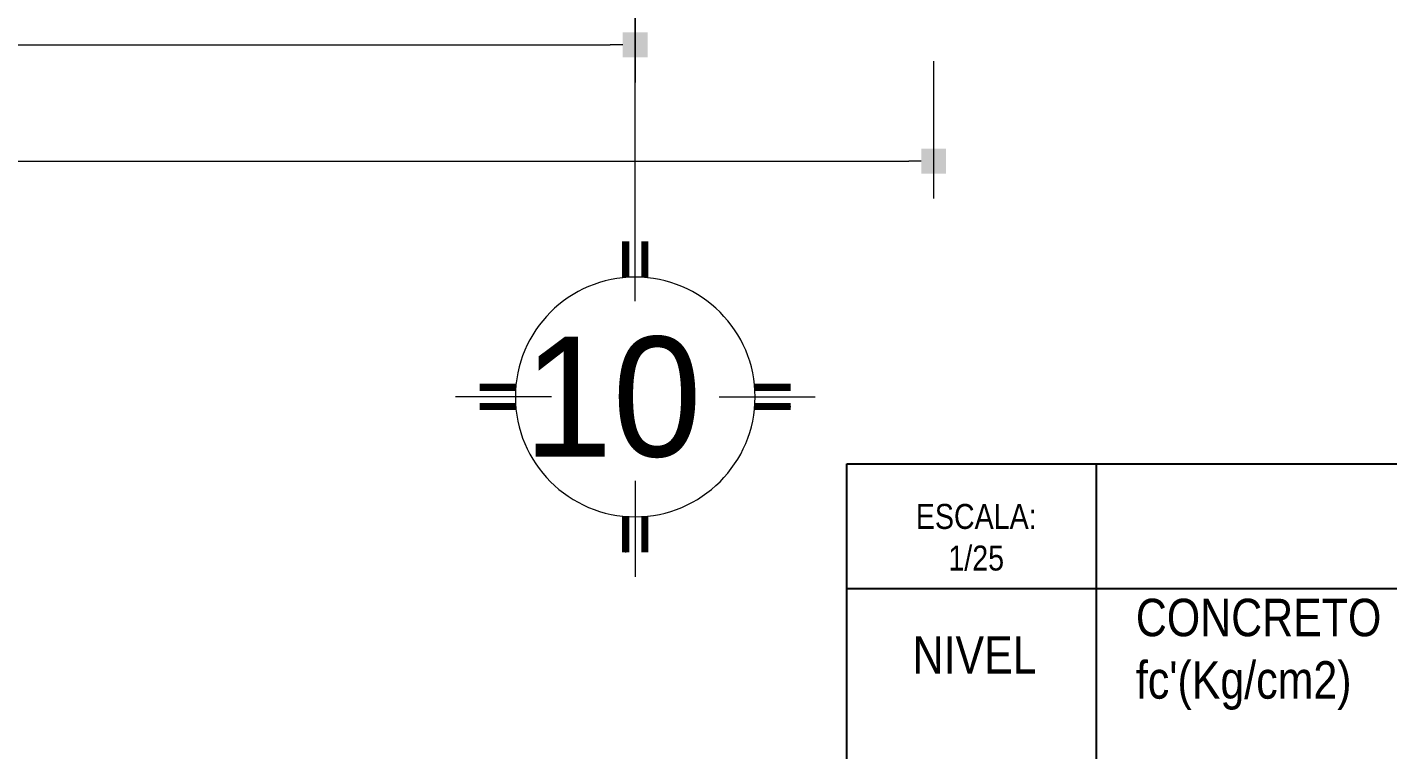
# Model space of a CAD drawing. Header units: millimetres. Extents: x -3570 to 5754, y -12788176 to 1214.
# Drawn here: x 3327.43 to 3332.88, y 1124.11 to 1127.01 of the extents above; entities that cross this region are included whole.
import ezdxf

# ---------------------------------------------------------------- set-up
doc = ezdxf.new("R2010")
doc.units = ezdxf.units.MM
doc.layers.add('.D1 Texto', color=7, linetype='Continuous')
doc.layers.add('.N1 Cuadros', color=253, linetype='Continuous')
doc.layers.add('49. EJES.', color=152, linetype='Continuous', lineweight=5)
doc.styles.add('Anot 2mm', font='ARIALN.TTF', dxfattribs={"height": 0.002})
doc.styles.add('Anot 3mm', font='ARIALN.TTF', dxfattribs={"height": 0.003})
doc.styles.add('arial narrow', font='ARIALN.TTF')
doc.styles.add('nemi', font='GOTHIC.TTF')
doc.dimstyles.new('ROMAN50', dxfattribs={"dimtxt": 0.1, "dimasz": 0.05, "dimexe": 0.075, "dimexo": 0.05, "dimgap": 0.05, "dimtad": 2, "dimzin": 4, "dimdsep": 46, "dimtxsty": 'arial narrow', "dimblk": 'BOXFILLED', "dimcen": 0.07, "dimclrd": 142, "dimclre": 142, "dimclrt": 2, "dimaunit": 1, "dimadec": 0, "dimazin": 0, "dimtfac": 1, "dimtix": 1, "dimtmove": 0, "dimatfit": 3, "dimldrblk": 'BOXFILLED', "dimfxl": 0.2, "dimfxlon": 1, "dimtolj": 1, "dimtzin": 0, "dimlwd": 9, "dimlwe": 9, "dimarcsym": 0})

# ---------------------------------------------------------------- blocks, each defined once
blk = doc.blocks.new('gwtg')
at = {"layer": '.N1 Cuadros', "linetype": 'Continuous'}
for p, q in [((3370.5551, 1129.8323), (3370.5551, 1131.2814)), ((3370.5551, 1131.2814), (3376.5355, 1131.2814)), ((3370.5551, 1131.0314), (3376.5355, 1131.0314))]:
    blk.add_line(p, q, dxfattribs=at)
at = {"layer": '.N1 Cuadros'}
blk.add_line((3371.0551, 1129.8323), (3371.0551, 1131.2814), dxfattribs=at)
at = {"layer": '.D1 Texto', "attachment_point": 1}
for s, insert, char_height, width, style in [('\\pxqc;ESCALA:\\P1/25', (3370.6361, 1131.2009), 0.05, 0.356258, 'Anot 2mm'), ("CONCRETO fc'(Kg/cm2)", (3371.1338, 1131.011), 0.075, 0.532352, 'Anot 3mm'), ('NIVEL', (3370.6868, 1130.9361), 0.075, 0.245805, 'Anot 3mm')]:
    blk.add_mtext(s, dxfattribs=dict(at, insert=insert, char_height=char_height, width=width, style=style))
blk = doc.blocks.new('_BoxFilled')
at = {"color": 0, "linetype": 'ByBlock', "lineweight": -2}
blk.add_line((-0.5, 0), (-1, 0), dxfattribs=at)
at = {"color": 0, "linetype": 'ByBlock'}
blk.add_solid([(-0.5, 0.5), (0.5, 0.5), (-0.5, -0.5), (0.5, -0.5)], dxfattribs=at)
blk = doc.blocks.new('*D1122')
at = {"color": 142, "lineweight": 9, "transparency": 16777216}
for p, q in [((3413.8125, 1138.9539), (3413.8125, 1138.6789)), ((3417.5386, 1138.9539), (3417.5386, 1138.6789)), ((3413.8625, 1138.7539), (3417.4886, 1138.7539))]:
    blk.add_line(p, q, dxfattribs=at)
at = {"layer": 'Defpoints', "color": 0, "lineweight": -2, "transparency": 16777216}
for p in [(3413.8125, 1140.3598), (3417.5386, 1139.2302), (3417.5386, 1138.7539)]:
    blk.add_point(p, dxfattribs=at)
at = {"color": 142, "lineweight": 9, "transparency": 16777216, "xscale": 0.05, "yscale": 0.05, "zscale": 0.05, "rotation": 180}
blk.add_blockref('_BoxFilled', (3413.8125, 1138.7539), dxfattribs=at)
at = {"color": 142, "lineweight": 9, "transparency": 16777216, "xscale": 0.05, "yscale": 0.05, "zscale": 0.05}
blk.add_blockref('_BoxFilled', (3417.5386, 1138.7539), dxfattribs=at)
at = {"color": 7, "lineweight": 20, "transparency": 16777216, "insert": (3415.6756, 1138.6528), "char_height": 0.1, "attachment_point": 5, "style": 'arial narrow'}
blk.add_mtext('\\A1;3.73', dxfattribs=at)
blk = doc.blocks.new('*D1123')
at = {"color": 142, "lineweight": 9, "transparency": 16777216}
for p, q in [((3413.215, 1138.7213), (3413.215, 1138.4463)), ((3418.136, 1138.7213), (3418.136, 1138.4463)), ((3413.265, 1138.5213), (3418.086, 1138.5213))]:
    blk.add_line(p, q, dxfattribs=at)
at = {"layer": 'Defpoints', "color": 0, "lineweight": -2, "transparency": 16777216}
for p in [(3413.215, 1140.5409), (3418.136, 1139.0491), (3418.136, 1138.5213)]:
    blk.add_point(p, dxfattribs=at)
at = {"color": 142, "lineweight": 9, "transparency": 16777216, "xscale": 0.05, "yscale": 0.05, "zscale": 0.05, "rotation": 180}
blk.add_blockref('_BoxFilled', (3413.215, 1138.5213), dxfattribs=at)
at = {"color": 142, "lineweight": 9, "transparency": 16777216, "xscale": 0.05, "yscale": 0.05, "zscale": 0.05}
blk.add_blockref('_BoxFilled', (3418.136, 1138.5213), dxfattribs=at)
at = {"color": 7, "lineweight": 20, "transparency": 16777216, "insert": (3415.6755, 1138.4202), "char_height": 0.1, "attachment_point": 5, "style": 'arial narrow'}
blk.add_mtext('\\A1;4.92', dxfattribs=at)
blk = doc.blocks.new('eje')
at = {"layer": '49. EJES.', "ltscale": 0.01}
for p, q in [((0, 0.9326), (0, 1.1246)), ((-0.0192, 1.0038), (-0.0192, 1.076)), ((-0.168, 0.7646), (-0.36, 0.7646)), ((0.168, 0.7646), (0.36, 0.7646)), ((0.2392, 0.7838), (0.3114, 0.7838)), ((-0.2392, 0.7454), (-0.3114, 0.7454)), ((0, 0.5726), (0, 0.4446)), ((0.0192, 0.5254), (0.0192, 0.4532))]:
    blk.add_line(p, q, dxfattribs=at)
at = {"layer": '49. EJES.'}
blk.add_line((0, 0.4446), (0, -0.1054), dxfattribs=at)
at = {"layer": '49. EJES.', "ltscale": 0.01, "const_width": 0.0144}
for points in [[(-0.0192, 1.0038), (-0.0192, 1.076)], [(0.0192, 1.0038), (0.0192, 1.076)], [(-0.2392, 0.7838), (-0.3114, 0.7838)], [(0.2392, 0.7838), (0.3114, 0.7838)], [(-0.2392, 0.7454), (-0.3114, 0.7454)], [(0.2392, 0.7454), (0.3114, 0.7454)], [(-0.0192, 0.5254), (-0.0192, 0.4532)], [(0.0192, 0.5254), (0.0192, 0.4532)]]:
    blk.add_lwpolyline(points, dxfattribs=at)
at = {"layer": '49. EJES.', "ltscale": 0.01}
blk.add_circle((0, 0.7646), 0.24, dxfattribs=at)
blk = doc.blocks.new('ALIGERADO')
at = {"color": 6, "lineweight": 20, "xscale": -1, "rotation": 180}
blk.add_blockref('eje', (3417.5386, 1138.8136), dxfattribs=at)
at = {"lineweight": 15, "style": 'nemi'}
blk.add_text('10', height=0.24, dxfattribs=at).set_placement((3417.3146, 1137.9296))
at = {"color": 6, "lineweight": 20}
for base, p1, p2, picture, middle in [((3418.136, 1138.5213), (3413.215, 1140.5409), (3418.136, 1139.0491), '*D1123', (3415.6755, 1138.4202)), ((3417.5386, 1138.7539), (3413.8125, 1140.3598), (3417.5386, 1139.2302), '*D1122', (3415.6756, 1138.6528))]:
    dim = blk.add_linear_dim(base=base, p1=p1, p2=p2, dimstyle='ROMAN50', override={"dimclrt": 7}, dxfattribs=at)
    dim.commit()
    dim.dimension.update_dxf_attribs({"geometry": picture, "text_midpoint": middle})

msp = doc.modelspace()

# ---------------------------------------------------------------- block references
at = {"color": 5, "lineweight": 30, "xscale": 2, "yscale": 2, "zscale": 2}
msp.add_blockref('ALIGERADO', (-3505.2127, -1150.5706), dxfattribs=at)
at = {"xscale": 2, "yscale": 2, "zscale": 2}
msp.add_blockref('gwtg', (-3410.3987, -1137.303), dxfattribs=at)

doc.saveas('drawing.dxf')
